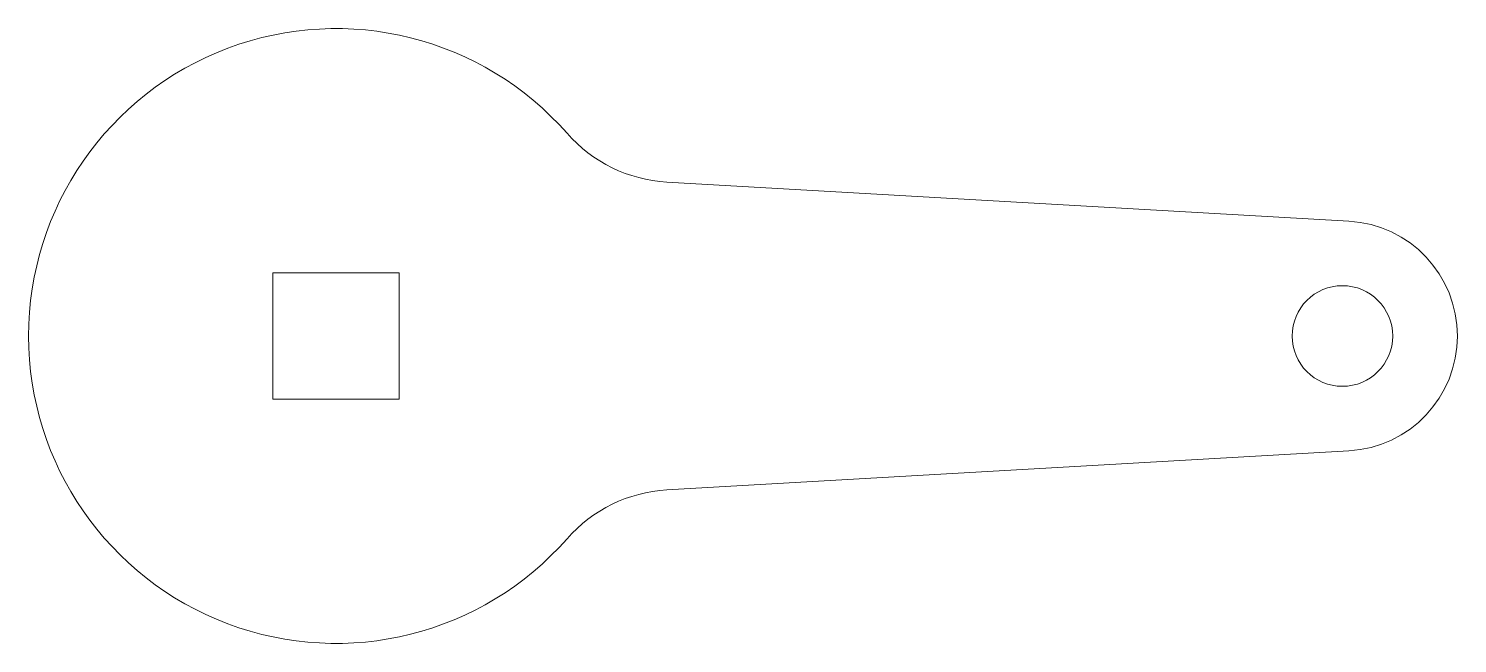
# Model space of a CAD drawing. Header units: millimetres. Extents: x -21.4 to 78, y -21.4 to 21.4.
import ezdxf

# ---------------------------------------------------------------- set-up
doc = ezdxf.new("R2010")
doc.units = ezdxf.units.MM
doc.layers.get('0').update_dxf_attribs({"linetype": 'CONTINUOUS', "lineweight": 0})

msp = doc.modelspace()

# ---------------------------------------------------------------- linework, layer by layer
for p, q in [((23.022, 10.702), (70.457, 7.987)), ((-4.4, -4.4), (-4.4, 4.4)), ((-4.4, 4.4), (4.4, 4.4)), ((4.4, 4.4), (4.4, -4.4)), ((4.4, -4.4), (-4.4, -4.4)), ((23.022, -10.702), (70.457, -7.987))]:
    msp.add_line(p, q)
msp.add_circle((70, 0), 3.5)
at = {"color": 7, "linetype": 'CONTINUOUS', "lineweight": 0}
for centre, radius, start, end in [((0, 0), 21.378, 41.24255, 318.75745), ((70, 0), 8, 273.27583, 86.72417)]:
    msp.add_arc(centre, radius, start, end, dxfattribs=at)
for centre, start, end in [((23.594, 20.686), 221.24255, 266.72417), ((23.594, -20.686), 93.27583, 138.75745)]:
    msp.add_arc(centre, 10, start, end)

doc.saveas('drawing.dxf')
